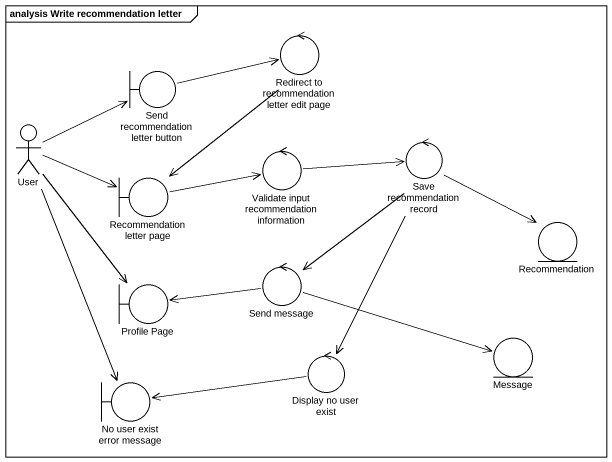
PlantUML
@startuml
mainframe analysis Write recommendation letter
control "Redirect to recommendation letter edit page" as Redirect_to_recommendation
boundary "Send recommendation letter button" as Send_recommendation_letter
actor User
boundary "Recommendation letter page" as Recommendation_letter_page
control "Validate input recommendation information" as Validate_input
control "Save recommendation record" as Save_recommendation_record
entity Recommendation
boundary "Profile Page" as Profile_Page
control "Send message" as Send_message
entity Message
control "Display no user exist" as Display_no_user_exist
boundary "No user exist error message" as No_user_exist_error_message
Redirect_to_recommendation --> Recommendation_letter_page
Send_recommendation_letter -right-> Redirect_to_recommendation
User -right-> Send_recommendation_letter
User -right-> Recommendation_letter_page
User --> Profile_Page
User --> No_user_exist_error_message
Recommendation_letter_page -right-> Validate_input
Validate_input -right-> Save_recommendation_record
Save_recommendation_record -right-> Recommendation
Save_recommendation_record --> Send_message
Save_recommendation_record --> Display_no_user_exist
Send_message -left-> Profile_Page
Send_message -right-> Message
Display_no_user_exist -left-> No_user_exist_error_message
@enduml
